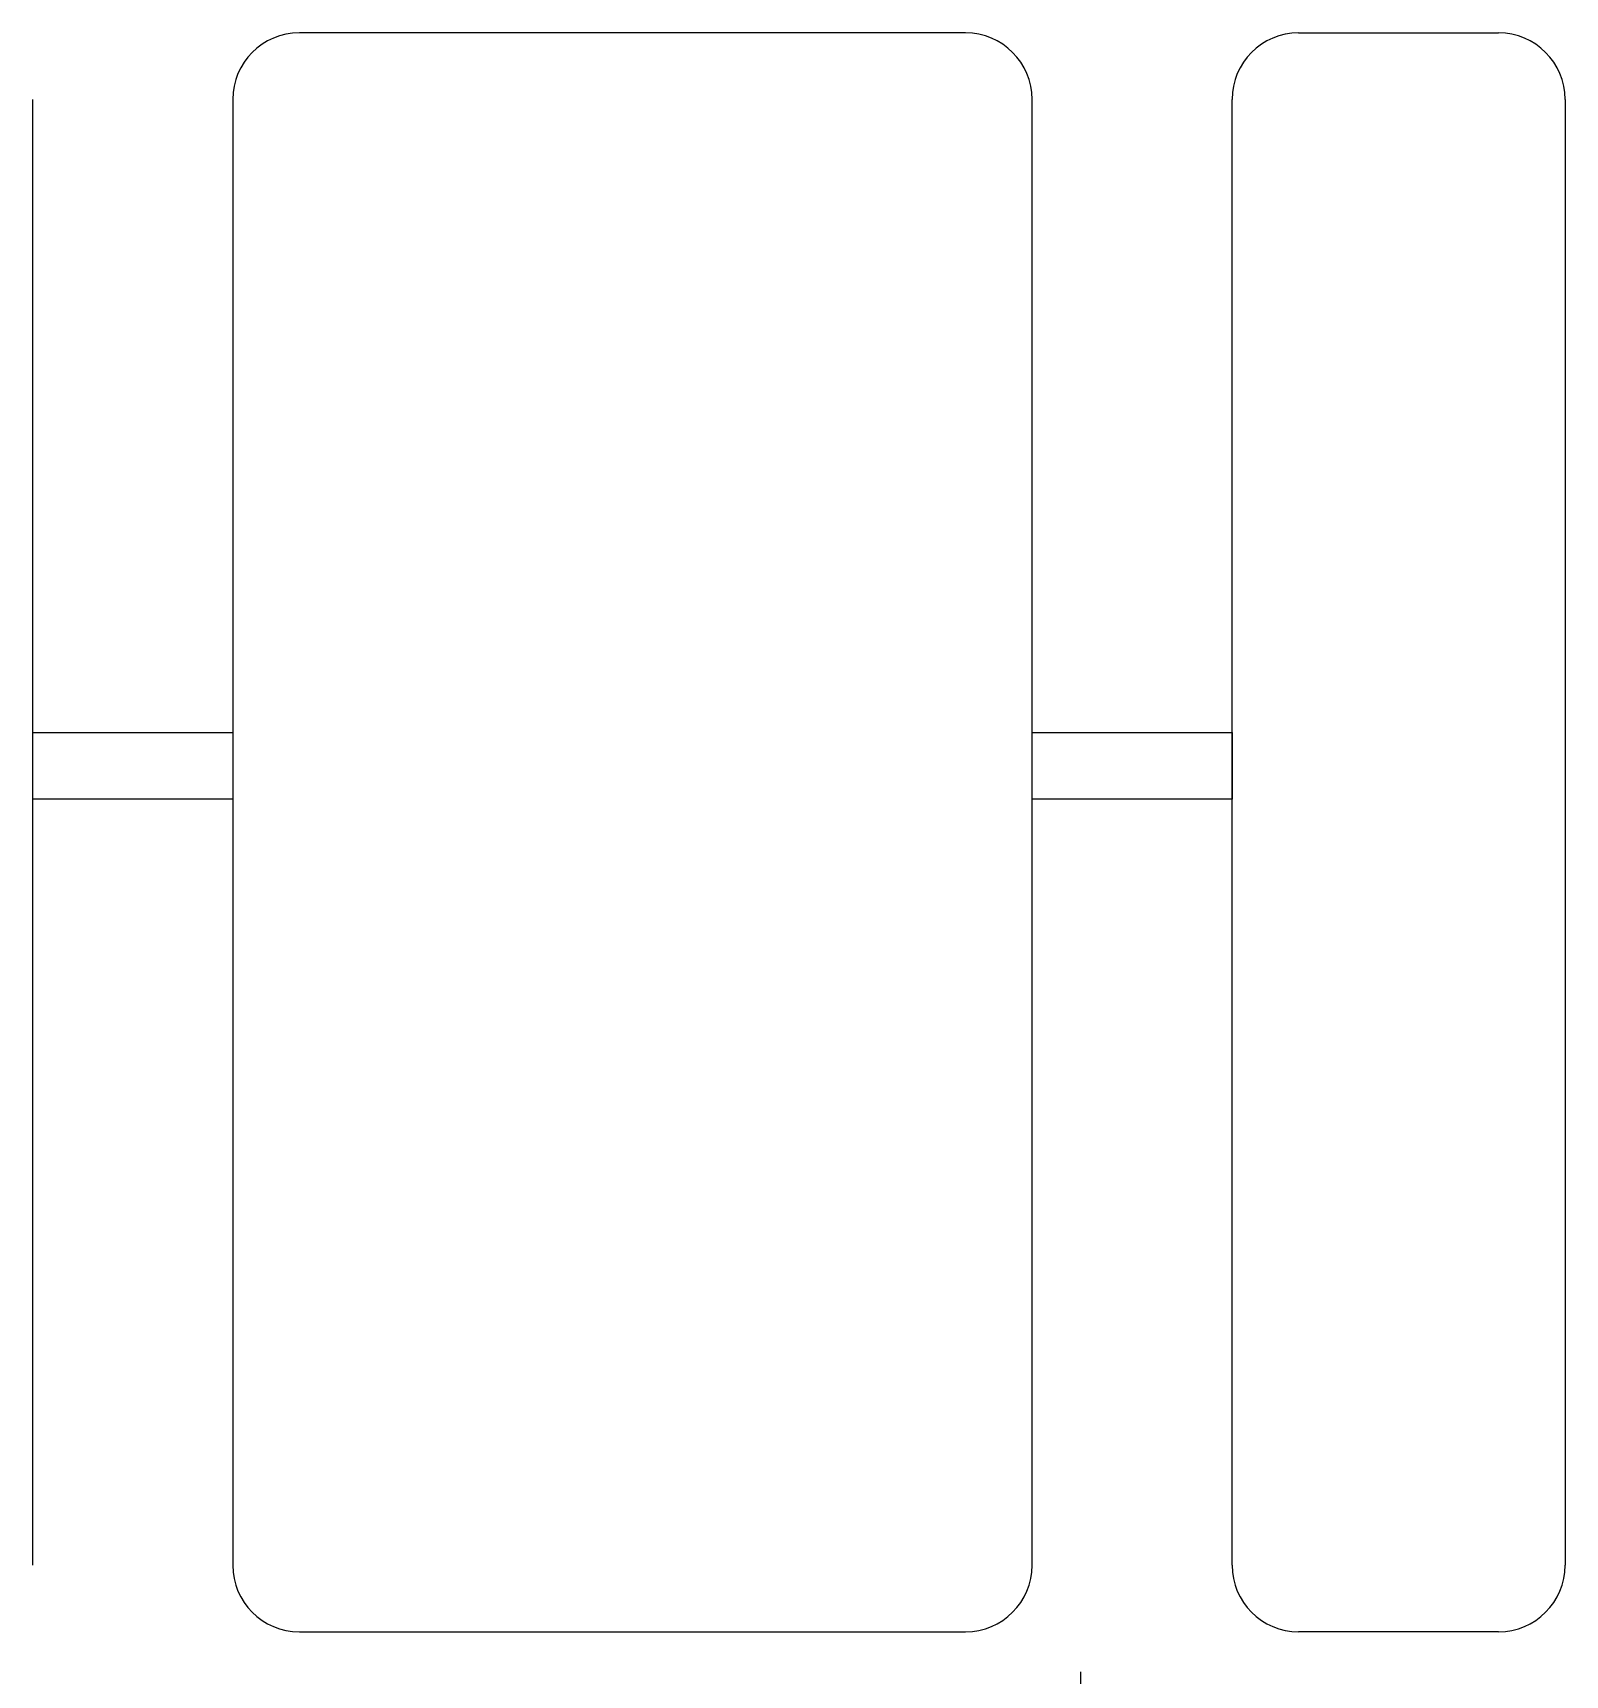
# Model space of a CAD drawing. Header units: millimetres. Extents: x -155 to 94595, y -3153 to 63413.
# Drawn here: x 82908 to 84058, y 42957 to 44190 of the extents above; entities that cross this region are included whole.
import ezdxf

# ---------------------------------------------------------------- set-up
doc = ezdxf.new("R2010")
doc.units = ezdxf.units.MM
doc.layers.add('4', color=251, linetype='Continuous')
doc.layers.add('int', color=185, linetype='Continuous')

msp = doc.modelspace()

# ---------------------------------------------------------------- linework, layer by layer
at = {"layer": '4', "linetype": 'ByBlock'}
msp.add_line((83694.86, 42334.573), (83694.86, 42959.405), dxfattribs=at)
at = {"layer": 'int'}
for p, q in [((83608.321, 44189.514), (83108.321, 44189.514)), ((83858.321, 44189.514), (84008.321, 44189.514)), ((82908.321, 43039.514), (82908.321, 44139.514)), ((83058.321, 44139.514), (83058.321, 43039.514)), ((83658.321, 43039.514), (83658.321, 44139.514)), ((83808.321, 43039.514), (83808.321, 44139.514)), ((84058.321, 44139.514), (84058.321, 43039.514)), ((82908.321, 43614.514), (82908.321, 43664.514)), ((82908.321, 43664.514), (83058.321, 43664.514)), ((83058.321, 43664.514), (83058.321, 43614.514)), ((83658.321, 43614.514), (83658.321, 43664.514)), ((83658.321, 43664.514), (83808.321, 43664.514)), ((83808.321, 43664.514), (83808.321, 43614.514)), ((83058.321, 43614.514), (82908.321, 43614.514)), ((83808.321, 43614.514), (83658.321, 43614.514)), ((83108.321, 42989.514), (83608.321, 42989.514)), ((84008.321, 42989.514), (83858.321, 42989.514))]:
    msp.add_line(p, q, dxfattribs=at)
for centre, start, end in [((83108.321, 44139.514), 90, 180), ((83608.321, 44139.514), 0, 90), ((83858.321, 44139.514), 90, 180), ((84008.321, 44139.514), 0, 90), ((83108.321, 43039.514), 180, 270), ((83608.321, 43039.514), 270, 360), ((83858.321, 43039.514), 180, 270), ((84008.321, 43039.514), 270, 0)]:
    msp.add_arc(centre, 50, start, end, dxfattribs=at)

doc.saveas('drawing.dxf')
